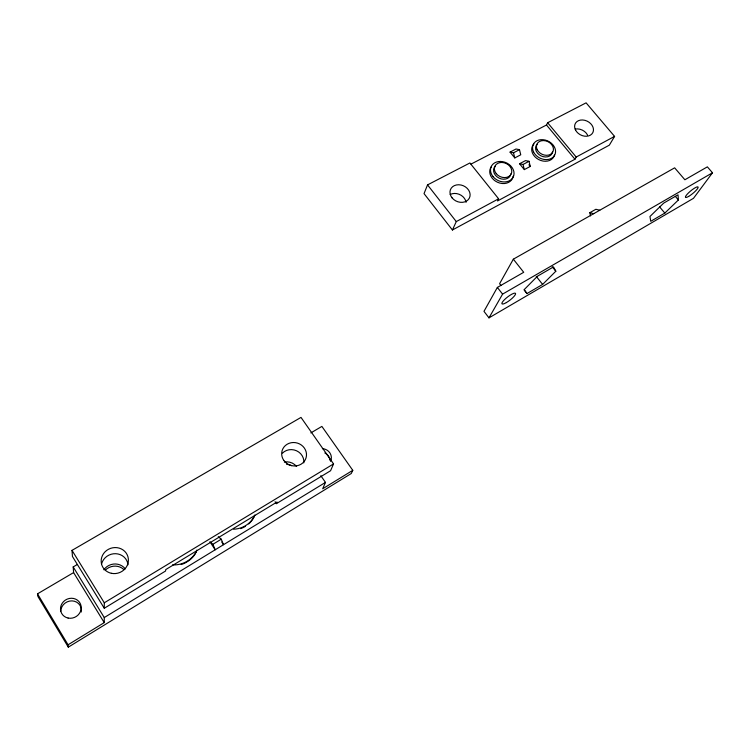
<?xml version="1.0" encoding="UTF-8"?>
<svg xmlns="http://www.w3.org/2000/svg" width="750" height="750" viewBox="0 0 750 750"><rect width="100%" height="100%" fill="white"/><g stroke="black" fill="none" stroke-linecap="round" stroke-linejoin="round"><path stroke-width="1.12" d="M310.847 432.909L321.881 426.412L352.781 470.334L351.253 473.531L68.306 647.156L68.062 644.794L104.241 622.622L104.259 617.559L73.191 566.916L77.194 564.572M276.422 503.644L276.994 502.031L165.769 569.569L165.553 571.022L104.278 608.259L104.287 602.794L72.009 550.369L301.003 417.403L333.553 463.912L330.562 470.747L276.422 503.644L275.109 501.712M195.928 552.722L196.809 550.106M614.578 136.397L576.197 157.05L574.959 159.234L497.541 200.953L498.609 198.806L469.913 162.966L427.538 184.894L424.031 193.613L452.419 229.997L609.338 145.153L614.578 136.397L586.097 102.844L547.641 122.747L546.487 125.006L471 164.109M320.812 475.688L325.481 482.4L322.697 488.766L352.781 470.334M452.419 229.997L456.281 221.588L498.609 198.806M513.337 259.181L523.716 272.297L497.362 287.428L483.975 311.353L488.991 317.859L693.488 198.319L712.5 172.772L707.362 166.856L684.881 179.766L674.644 167.831L513.337 259.181L499.594 283.716L501.019 285.544M488.991 317.859L502.584 294.122L712.5 172.772M542.625 284.419L555.825 271.228L553.5 266.916L537.534 276.159L524.203 289.613L526.969 293.559L542.625 284.419L536.269 276.412M664.837 213.084L678.394 199.959L678.019 194.812L663.675 203.119L649.959 216.497L650.737 221.306L664.837 213.084L659.606 206.897M104.259 617.559L325.481 482.4M212.906 544.284L215.175 549.788L209.916 541.734L212.906 544.284L221.269 539.203L223.509 544.697L221.756 542.025M104.287 602.794L333.553 463.912M68.306 647.156L37.941 596.512L37.5 593.841L73.594 572.587L73.191 566.916M590.513 215.878L589.791 212.719L595.856 209.288L599.794 210.216M524.306 169.603L530.269 166.434L529.012 161.316L525.506 160.603L519.544 163.753L524.306 169.603L523.041 164.475L519.544 163.753M523.041 164.475L529.012 161.316M514.791 157.922L520.753 154.791L519.487 149.672L516.019 148.997L510.056 152.109L514.791 157.922L513.506 152.794L510.056 152.109M513.506 152.794L519.487 149.672M172.688 564.75L174.787 564.928A24.966 23.85 -8.9 0 0 196.078 552M589.791 212.719L593.719 213.666M218.25 536.681L221.269 539.203M675.366 196.406L678.394 199.959M547.641 122.747L576.197 157.05M546.487 125.006L574.959 159.234M528.909 164.766L530.269 166.434M552.244 266.747L555.825 271.228M524.138 289.969L526.969 293.559M427.538 184.894L456.281 221.588M497.362 287.428L502.584 294.122M104.278 608.259L72.45 556.491L72.009 550.369M73.594 572.587L104.241 622.622M37.5 593.841L68.062 644.794M575.212 129.094A9.769 7.584 27.3 0 1 587.587 135.122M450.188 194.503A10.247 8.409 23.8 0 1 466.078 202.322M554.494 154.95A11.953 9.422 26.3 0 1 538.612 159.534A11.953 9.422 26.3 0 1 533.906 143.991M513.15 176.203A12.159 9.769 25.2 0 1 497.578 182.287A12.159 9.769 25.2 0 1 491.512 166.509M510.909 173.794A8.981 7.209 25.2 0 1 499.05 178.116A8.981 7.209 25.2 0 1 495.338 166.163M552.525 151.716A8.841 6.966 26.3 0 1 541.031 155.878A8.841 6.966 26.3 0 1 537.197 144.225M282.422 453.188A12.338 11.531 17.9 0 1 296.541 450.778A12.338 11.531 17.9 0 1 303.806 462.881M101.653 563.691A13.528 12.769 -20.6 0 1 115.734 553.697A13.528 12.769 -20.6 0 1 127.997 564.825M103.838 569.766A13.209 12.497 -22.4 0 1 125.269 568.875M60.769 611.297A10.472 9.778 -29.8 0 1 72.066 600.891A10.472 9.778 -29.8 0 1 81.206 612.047M284.381 462.066A12.066 11.325 17.6 0 1 296.541 466.416M286.613 464.353A12.009 11.287 17.5 0 1 291.609 465.694M105.3 570.15A13.153 12.441 -22.8 0 1 123.694 569.391M322.378 448.622A9.206 8.559 22.2 0 1 330.506 461.363M324.844 452.963A9.15 8.512 22.2 0 1 329.962 460.284M254.841 515.006A24.216 23.072 6.9 0 1 233.578 529.209M254.597 515.775A24.178 23.034 6.8 0 1 248.681 523.95M245.344 526.406A24.178 23.034 6.8 0 1 240.609 528.628M195.394 553.631A24.919 23.822 -9.1 0 1 188.006 561.3M187.097 561.881A24.919 23.822 -9.1 0 1 181.134 564.544M506.353 302.597A8.588 1.988 -37.7 0 0 515.513 293.353A8.588 1.988 -37.7 0 0 504.3 299.841A8.588 1.988 -37.7 0 0 506.353 302.597M688.641 196.416A8.137 1.65 -39.5 0 0 698.166 187.247A8.137 1.65 -39.5 0 0 688.584 192.797A8.137 1.65 -39.5 0 0 688.641 196.416M575.503 129.975A9.862 7.622 27.3 0 0 591.788 134.062A9.862 7.622 27.3 0 0 584.85 120.319A9.862 7.622 27.3 0 0 575.503 129.975M452.044 197.822A10.359 8.466 23.8 0 0 469.35 198.103A10.359 8.466 23.8 0 0 458.719 184.753A10.359 8.466 23.8 0 0 452.044 197.822M496.256 173.653A9 7.219 25.2 0 0 511.181 173.963A9 7.219 25.2 0 0 501.816 162.45A9 7.219 25.2 0 0 496.256 173.653M537.178 149.653A8.859 6.966 26.3 0 0 551.85 153.309A8.859 6.966 26.3 0 0 545.794 140.878A8.859 6.966 26.3 0 0 537.178 149.653M533.559 151.959A11.981 9.441 26.3 0 0 553.416 156.881A11.981 9.441 26.3 0 0 545.203 140.053A11.981 9.441 26.3 0 0 533.559 151.959M493.041 176.625A12.178 9.778 25.2 0 0 513.225 177.009A12.178 9.778 25.2 0 0 500.541 161.438A12.178 9.778 25.2 0 0 493.041 176.625M283.8 460.406A12.497 11.644 18 0 0 305.259 459.797A12.497 11.644 18 0 0 293.203 442.519A12.497 11.644 18 0 0 283.8 460.406M111.375 573.3A13.706 12.928 -19.6 0 0 127.912 556.641A13.706 12.928 -19.6 0 0 105.066 551.812A13.706 12.928 -19.6 0 0 111.375 573.3M68.1 618.056A10.537 9.844 -29.4 0 0 80.888 605.175A10.537 9.844 -29.4 0 0 63.562 601.566A10.537 9.844 -29.4 0 0 68.1 618.056"/></g></svg>
